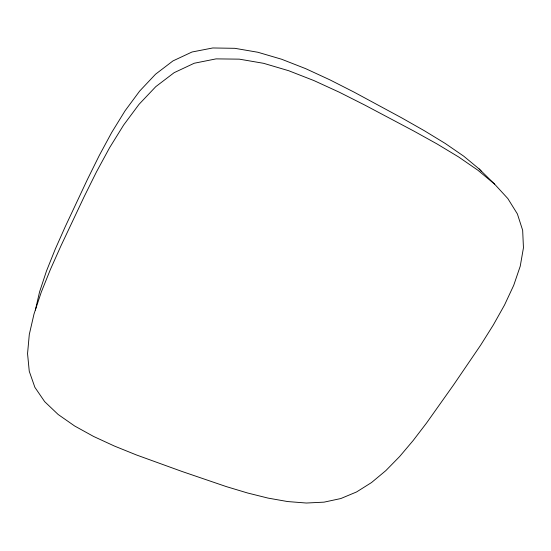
<?xml version="1.0" encoding="UTF-8"?>
<svg xmlns="http://www.w3.org/2000/svg" width="551" height="551" viewBox="0 0 551 551"><rect width="100%" height="100%" fill="white"/><g stroke="black" fill="none" stroke-linecap="round" stroke-linejoin="round"><path stroke-width="0.83" d="M35.374 310.082L39.548 291.975L46.456 271.092L55.217 249.224L65.321 226.516L87.485 179.33L99.228 155.575L111.688 132.502L125.091 110.765L139.644 91.087L155.547 74.213L172.959 60.92L192.017 52.001L212.748 47.971L234.843 48.316L257.916 52.269L281.616 59.239L305.695 68.661L329.884 79.84L353.969 92.079L401.583 117.804L424.325 130.711L445.242 143.46L463.673 156.133L479.129 168.93L494.536 184.075L507.843 198.567L517.382 213.926L522.665 230.304L523.45 247.785L520.24 266.195L513.718 285.328L504.544 304.978L493.338 324.952L480.713 345.064L453.521 384.977L426.522 423.058L413.133 440.566L399.62 456.552L385.803 470.65L371.512 482.559L356.573 491.953L340.807 498.545L324.071 502.147L306.335 503.029L287.636 501.555L268.013 498.09L247.523 492.98L226.261 486.581L181.844 471.415L136.359 454.926L114.367 446.034L93.608 436.461L74.667 426.006L58.144 414.476L44.665 401.651L34.871 387.312L29.258 371.284L27.55 353.632L29.293 334.498L34.01 314.008L41.208 292.319L50.355 269.57L60.913 245.932L84.145 196.714L96.473 171.891L109.566 147.758L123.672 124.994L139.004 104.366L155.775 86.659L174.137 72.677L194.234 63.241L216.068 58.881L239.327 59.15L263.647 63.324L288.648 70.707L313.987 80.598L339.395 92.258L364.624 104.986L413.822 131.055L437.046 143.949L458.604 156.952L477.944 170.266L494.536 184.075M479.129 168.93L481.367 171.375"/></g></svg>
